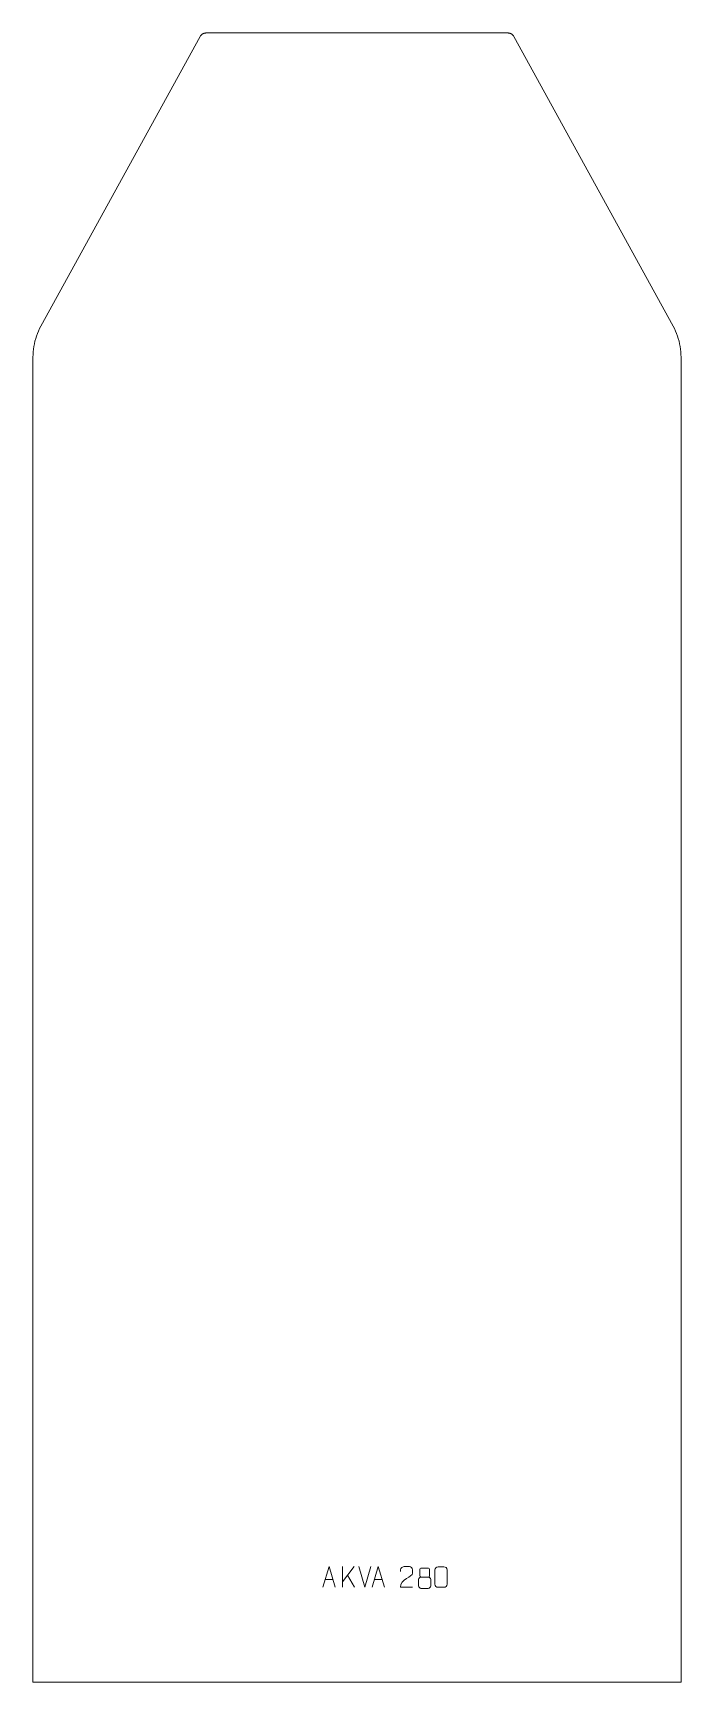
# Model space of a CAD drawing. Header units: millimetres. Extents: x -395 to 395, y -1005 to 1005.
import ezdxf

# ---------------------------------------------------------------- set-up
doc = ezdxf.new("R2010")
doc.units = ezdxf.units.MM
doc.header["$MEASUREMENT"] = 0
doc.layers.add('layer 1', color=7, linetype='Continuous')

msp = doc.modelspace()

# ---------------------------------------------------------------- linework, layer by layer
at = {"layer": 'layer 1', "color": 242, "lineweight": 9}
msp.add_open_spline([(394.9307, 613.2617), (394.9307, 613.2617), (394.9996, 610.0002), (394.9996, 610.0002), (394.9996, 610.0002), (394.9996, 610.0002), (394.9996, -1004.999), (394.9996, -1004.999), (394.9996, -1004.999), (394.9996, -1004.999), (-394.9996, -1004.999), (-394.9996, -1004.999), (-394.9996, -1004.999), (-394.9996, -1004.999), (-394.9996, 610.0002), (-394.9996, 610.0002), (-394.9996, 610.0002), (-394.9996, 610.0002), (-394.9322, 613.2617), (-394.9322, 613.2617), (-394.9322, 613.2617), (-394.9322, 613.2617), (-394.7254, 616.517), (-394.7254, 616.517), (-394.7254, 616.517), (-394.7254, 616.517), (-394.3863, 619.762), (-394.3863, 619.762), (-394.3863, 619.762), (-394.3863, 619.762), (-393.909, 622.9905), (-393.909, 622.9905), (-393.909, 622.9905), (-393.909, 622.9905), (-393.2973, 626.1954), (-393.2973, 626.1954), (-393.2973, 626.1954), (-393.2973, 626.1954), (-392.5514, 629.3714), (-392.5514, 629.3714), (-392.5514, 629.3714), (-392.5514, 629.3714), (-391.6748, 632.5125), (-391.6748, 632.5125), (-391.6748, 632.5125), (-391.6748, 632.5125), (-390.6661, 635.616), (-390.6661, 635.616), (-390.6661, 635.616), (-390.6661, 635.616), (-389.5282, 638.6737), (-389.5282, 638.6737), (-389.5282, 638.6737), (-389.5282, 638.6737), (-388.2631, 641.6811), (-388.2631, 641.6811), (-388.2631, 641.6811), (-388.2631, 641.6811), (-386.8732, 644.6334), (-386.8732, 644.6334), (-386.8732, 644.6334), (-386.8732, 644.6334), (-385.3613, 647.5244), (-385.3613, 647.5244), (-385.3613, 647.5244), (-385.3613, 647.5244), (-191.0009, 1000.9083), (-191.0009, 1000.9083), (-191.0009, 1000.9083), (-191.0009, 1000.9083), (-190.6342, 1001.5092), (-190.6342, 1001.5092), (-190.6342, 1001.5092), (-190.6342, 1001.5092), (-190.217, 1002.0735), (-190.217, 1002.0735), (-190.217, 1002.0735), (-190.217, 1002.0735), (-189.7519, 1002.5998), (-189.7519, 1002.5998), (-189.7519, 1002.5998), (-189.7519, 1002.5998), (-189.2406, 1003.0807), (-189.2406, 1003.0807), (-189.2406, 1003.0807), (-189.2406, 1003.0807), (-188.6886, 1003.5165), (-188.6886, 1003.5165), (-188.6886, 1003.5165), (-188.6886, 1003.5165), (-188.1006, 1003.9007), (-188.1006, 1003.9007), (-188.1006, 1003.9007), (-188.1006, 1003.9007), (-187.4802, 1004.2309), (-187.4802, 1004.2309), (-187.4802, 1004.2309), (-187.4802, 1004.2309), (-186.8341, 1004.5052), (-186.8341, 1004.5052), (-186.8341, 1004.5052), (-186.8341, 1004.5052), (-186.1643, 1004.7191), (-186.1643, 1004.7191), (-186.1643, 1004.7191), (-186.1643, 1004.7191), (-185.4801, 1004.8756), (-185.4801, 1004.8756), (-185.4801, 1004.8756), (-185.4801, 1004.8756), (-184.7831, 1004.9682), (-184.7831, 1004.9682), (-184.7831, 1004.9682), (-184.7831, 1004.9682), (-184.0809, 1004.999), (-184.0809, 1004.999), (-184.0809, 1004.999), (-184.0809, 1004.999), (184.081, 1004.999), (184.081, 1004.999), (184.081, 1004.999), (184.081, 1004.999), (184.7832, 1004.9682), (184.7832, 1004.9682), (184.7832, 1004.9682), (184.7832, 1004.9682), (185.4781, 1004.8756), (185.4781, 1004.8756), (185.4781, 1004.8756), (185.4781, 1004.8756), (186.1644, 1004.7191), (186.1644, 1004.7191), (186.1644, 1004.7191), (186.1644, 1004.7191), (186.8337, 1004.5052), (186.8337, 1004.5052), (186.8337, 1004.5052), (186.8337, 1004.5052), (187.4798, 1004.2309), (187.4798, 1004.2309), (187.4798, 1004.2309), (187.4798, 1004.2309), (188.1007, 1003.9007), (188.1007, 1003.9007), (188.1007, 1003.9007), (188.1007, 1003.9007), (188.6866, 1003.5165), (188.6866, 1003.5165), (188.6866, 1003.5165), (188.6866, 1003.5165), (189.2401, 1003.0807), (189.2401, 1003.0807), (189.2401, 1003.0807), (189.2401, 1003.0807), (189.7499, 1002.5998), (189.7499, 1002.5998), (189.7499, 1002.5998), (189.7499, 1002.5998), (190.2165, 1002.0735), (190.2165, 1002.0735), (190.2165, 1002.0735), (190.2165, 1002.0735), (190.6337, 1001.5092), (190.6337, 1001.5092), (190.6337, 1001.5092), (190.6337, 1001.5092), (190.999, 1000.9083), (190.999, 1000.9083), (190.999, 1000.9083), (190.999, 1000.9083), (385.3614, 647.5244), (385.3614, 647.5244), (385.3614, 647.5244), (385.3614, 647.5244), (386.8728, 644.6334), (386.8728, 644.6334), (386.8728, 644.6334), (386.8728, 644.6334), (388.2627, 641.6811), (388.2627, 641.6811), (388.2627, 641.6811), (388.2627, 641.6811), (389.5277, 638.6737), (389.5277, 638.6737), (389.5277, 638.6737), (389.5277, 638.6737), (390.6656, 635.616), (390.6656, 635.616), (390.6656, 635.616), (390.6656, 635.616), (391.6729, 632.5125), (391.6729, 632.5125), (391.6729, 632.5125), (391.6729, 632.5125), (392.5515, 629.3714), (392.5515, 629.3714), (392.5515, 629.3714), (392.5515, 629.3714), (393.2974, 626.1954), (393.2974, 626.1954), (393.2974, 626.1954), (393.2974, 626.1954), (393.9085, 622.9905), (393.9085, 622.9905), (393.9085, 622.9905), (393.9085, 622.9905), (394.3844, 619.762), (394.3844, 619.762), (394.3844, 619.762), (394.3844, 619.762), (394.7255, 616.517), (394.7255, 616.517), (394.7255, 616.517), (394.7255, 616.517), (394.9307, 613.2617), (394.9307, 613.2617)], degree=3, knots=[0, 0, 0, 0, 0.018181818, 0.018181818, 0.018181818, 0.018181818, 0.036363636, 0.036363636, 0.036363636, 0.036363636, 0.054545455, 0.054545455, 0.054545455, 0.054545455, 0.072727273, 0.072727273, 0.072727273, 0.072727273, 0.090909091, 0.090909091, 0.090909091, 0.090909091, 0.109090909, 0.109090909, 0.109090909, 0.109090909, 0.127272727, 0.127272727, 0.127272727, 0.127272727, 0.145454545, 0.145454545, 0.145454545, 0.145454545, 0.163636364, 0.163636364, 0.163636364, 0.163636364, 0.181818182, 0.181818182, 0.181818182, 0.181818182, 0.2, 0.2, 0.2, 0.2, 0.218181818, 0.218181818, 0.218181818, 0.218181818, 0.236363636, 0.236363636, 0.236363636, 0.236363636, 0.254545455, 0.254545455, 0.254545455, 0.254545455, 0.272727273, 0.272727273, 0.272727273, 0.272727273, 0.290909091, 0.290909091, 0.290909091, 0.290909091, 0.309090909, 0.309090909, 0.309090909, 0.309090909, 0.327272727, 0.327272727, 0.327272727, 0.327272727, 0.345454545, 0.345454545, 0.345454545, 0.345454545, 0.363636364, 0.363636364, 0.363636364, 0.363636364, 0.381818182, 0.381818182, 0.381818182, 0.381818182, 0.4, 0.4, 0.4, 0.4, 0.418181818, 0.418181818, 0.418181818, 0.418181818, 0.436363636, 0.436363636, 0.436363636, 0.436363636, 0.454545455, 0.454545455, 0.454545455, 0.454545455, 0.472727273, 0.472727273, 0.472727273, 0.472727273, 0.490909091, 0.490909091, 0.490909091, 0.490909091, 0.509090909, 0.509090909, 0.509090909, 0.509090909, 0.527272727, 0.527272727, 0.527272727, 0.527272727, 0.545454545, 0.545454545, 0.545454545, 0.545454545, 0.563636364, 0.563636364, 0.563636364, 0.563636364, 0.581818182, 0.581818182, 0.581818182, 0.581818182, 0.6, 0.6, 0.6, 0.6, 0.618181818, 0.618181818, 0.618181818, 0.618181818, 0.636363636, 0.636363636, 0.636363636, 0.636363636, 0.654545455, 0.654545455, 0.654545455, 0.654545455, 0.672727273, 0.672727273, 0.672727273, 0.672727273, 0.690909091, 0.690909091, 0.690909091, 0.690909091, 0.709090909, 0.709090909, 0.709090909, 0.709090909, 0.727272727, 0.727272727, 0.727272727, 0.727272727, 0.745454545, 0.745454545, 0.745454545, 0.745454545, 0.763636364, 0.763636364, 0.763636364, 0.763636364, 0.781818182, 0.781818182, 0.781818182, 0.781818182, 0.8, 0.8, 0.8, 0.8, 0.818181818, 0.818181818, 0.818181818, 0.818181818, 0.836363636, 0.836363636, 0.836363636, 0.836363636, 0.854545455, 0.854545455, 0.854545455, 0.854545455, 0.872727273, 0.872727273, 0.872727273, 0.872727273, 0.890909091, 0.890909091, 0.890909091, 0.890909091, 0.909090909, 0.909090909, 0.909090909, 0.909090909, 0.927272727, 0.927272727, 0.927272727, 0.927272727, 0.945454545, 0.945454545, 0.945454545, 0.945454545, 0.963636364, 0.963636364, 0.963636364, 0.963636364, 1, 1, 1, 1], dxfattribs=at)
at = {"layer": 'layer 1', "color": 250, "lineweight": 9}
for points, knots in [([(-41.4934, -889.3494), (-41.4934, -889.3494), (-34.1224, -864.3959), (-34.1224, -864.3959), (-34.1224, -864.3959), (-34.1224, -864.3959), (-26.5525, -889.3494), (-26.5525, -889.3494)], [0, 0, 0, 0, 0.333333333, 0.333333333, 0.333333333, 0.333333333, 1, 1, 1, 1]), ([(18.5066, -889.3494), (18.5066, -889.3494), (25.8776, -864.3959), (25.8776, -864.3959), (25.8776, -864.3959), (25.8776, -864.3959), (33.4475, -889.3494), (33.4475, -889.3494)], [0, 0, 0, 0, 0.333333333, 0.333333333, 0.333333333, 0.333333333, 1, 1, 1, 1]), ([(67.7125, -889.3624), (62.7981, -889.3621), (57.8837, -889.3621), (52.9696, -889.3624), (52.9696, -889.3624), (52.9696, -879.4301), (67.6206, -876.7889), (67.7125, -872.4786), (67.7125, -872.4786), (67.7122, -871.0545), (67.7122, -869.6308), (67.7125, -868.2075), (67.7125, -868.2075), (67.6956, -866.1304), (65.5728, -864.4056), (63.9018, -864.3883), (63.9018, -864.3883), (61.8286, -864.3887), (59.7557, -864.3887), (57.6833, -864.3883), (57.6833, -864.3883), (55.8612, -864.3718), (53.0365, -866.1639), (52.9696, -868.2575), (52.9696, -868.2575), (52.9696, -868.2575), (52.9696, -870.3123), (52.9696, -870.3123)], [0, 0, 0, 0, 0.125, 0.125, 0.125, 0.125, 0.25, 0.25, 0.25, 0.25, 0.375, 0.375, 0.375, 0.375, 0.5, 0.5, 0.5, 0.5, 0.625, 0.625, 0.625, 0.625, 0.75, 0.75, 0.75, 0.75, 1, 1, 1, 1]), ([(75.0654, -880.0058), (75.0654, -883.1766), (75.0654, -884.8787), (75.0654, -888.0501), (75.0654, -888.0501), (75.0569, -889.272), (76.7548, -890.9647), (78.0074, -890.9732), (78.0074, -890.9732), (80.9905, -890.9729), (83.9738, -890.9729), (86.9572, -890.9732), (86.9572, -890.9732), (88.2805, -890.9615), (89.9009, -889.3399), (89.8898, -888.0407), (89.8898, -888.0407), (89.8895, -884.8725), (89.8895, -883.1737), (89.8898, -880.0058), (89.8898, -880.0058), (89.8201, -878.6254), (88.2423, -877.0468), (86.9369, -877.0529), (86.9369, -877.0529), (83.9603, -877.0532), (80.9837, -877.0532), (78.0074, -877.0529), (78.0074, -877.0529), (76.9279, -877.0465), (75.0816, -878.6254), (75.0654, -880.0058)], [0, 0, 0, 0, 0.111111111, 0.111111111, 0.111111111, 0.111111111, 0.222222222, 0.222222222, 0.222222222, 0.222222222, 0.333333333, 0.333333333, 0.333333333, 0.333333333, 0.444444444, 0.444444444, 0.444444444, 0.444444444, 0.555555556, 0.555555556, 0.555555556, 0.555555556, 0.666666667, 0.666666667, 0.666666667, 0.666666667, 0.777777778, 0.777777778, 0.777777778, 0.777777778, 1, 1, 1, 1]), ([(76.5242, -867.4876), (76.5242, -869.7006), (76.5242, -873.3829), (76.5242, -875.5962), (76.5242, -875.5962), (76.5392, -876.1036), (77.3466, -877.035), (78.0467, -877.0338), (78.0467, -877.0338), (81.0166, -877.0336), (83.9868, -877.1185), (86.9572, -877.1188), (86.9572, -877.1188), (87.7543, -877.1146), (88.475, -876.3243), (88.4724, -875.6036), (88.4724, -875.6036), (88.4721, -873.3876), (88.4721, -869.7029), (88.4724, -867.4876), (88.4724, -867.4876), (88.4539, -866.7768), (87.8425, -866.0164), (87.0086, -866.0238), (87.0086, -866.0238), (83.9915, -866.0241), (80.9746, -866.0241), (77.958, -866.0238), (77.958, -866.0238), (77.3316, -866.0162), (76.5075, -866.7272), (76.5242, -867.4876)], [0, 0, 0, 0, 0.111111111, 0.111111111, 0.111111111, 0.111111111, 0.222222222, 0.222222222, 0.222222222, 0.222222222, 0.333333333, 0.333333333, 0.333333333, 0.333333333, 0.444444444, 0.444444444, 0.444444444, 0.444444444, 0.555555556, 0.555555556, 0.555555556, 0.555555556, 0.666666667, 0.666666667, 0.666666667, 0.666666667, 0.777777778, 0.777777778, 0.777777778, 0.777777778, 1, 1, 1, 1]), ([(98.9213, -864.5768), (101.2874, -864.5768), (103.6539, -864.5768), (106.0204, -864.5768), (106.0204, -864.5768), (108.0009, -864.5412), (110.0269, -866.0355), (110.054, -868.4776), (110.054, -868.4776), (110.0536, -874.235), (110.0536, -879.9928), (110.054, -885.751), (110.054, -885.751), (109.9119, -888.0786), (108.2055, -889.5609), (106.0204, -889.5717), (106.0204, -889.5717), (103.648, -889.5713), (101.2756, -889.5713), (98.9036, -889.5717), (98.9036, -889.5717), (96.9451, -889.6773), (94.9387, -887.7894), (94.9501, -885.7684), (94.9501, -885.7684), (94.9505, -879.9878), (94.9505, -874.2075), (94.9501, -868.4277), (94.9501, -868.4277), (94.9544, -866.2857), (96.7315, -864.5632), (98.9213, -864.5768)], [0, 0, 0, 0, 0.111111111, 0.111111111, 0.111111111, 0.111111111, 0.222222222, 0.222222222, 0.222222222, 0.222222222, 0.333333333, 0.333333333, 0.333333333, 0.333333333, 0.444444444, 0.444444444, 0.444444444, 0.444444444, 0.555555556, 0.555555556, 0.555555556, 0.555555556, 0.666666667, 0.666666667, 0.666666667, 0.666666667, 0.777777778, 0.777777778, 0.777777778, 0.777777778, 1, 1, 1, 1])]:
    msp.add_open_spline(points, degree=3, knots=knots, dxfattribs=at)
for points in [[(-38.7708, -880.1), (-38.7708, -880.1), (-29.2751, -880.1), (-29.2751, -880.1)], [(-17.6882, -864.3959), (-17.6882, -864.3959), (-17.6882, -889.3495), (-17.6882, -889.3495)], [(-3.312, -864.3959), (-3.312, -864.3959), (-17.6882, -883.0356), (-17.6882, -883.0356)], [(-2.9867, -889.2537), (-2.9867, -889.2537), (-11.4572, -874.9401), (-11.4572, -874.9401)], [(9.6625, -889.3495), (9.6625, -889.3495), (2.3407, -864.3959), (2.3407, -864.3959)], [(16.9844, -864.3959), (16.9844, -864.3959), (9.6626, -889.3495), (9.6626, -889.3495)], [(21.2292, -880.1), (21.2292, -880.1), (30.7249, -880.1), (30.7249, -880.1)]]:
    msp.add_open_spline(points, degree=3, dxfattribs=at)

doc.saveas('drawing.dxf')
